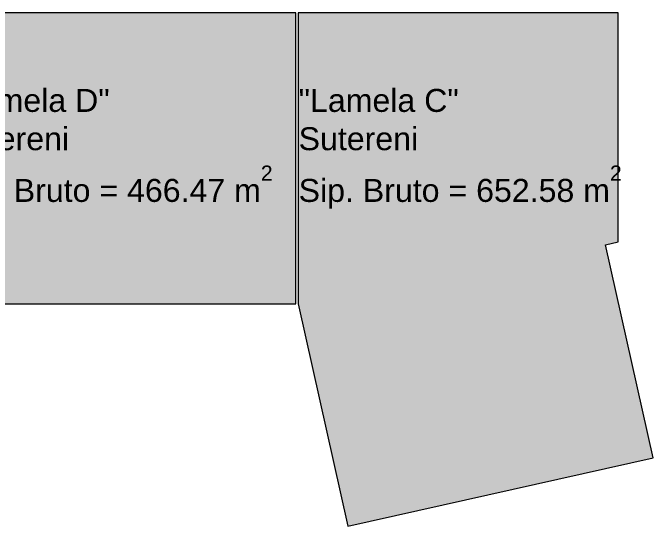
# Model space of a CAD drawing. Header units: millimetres. Extents: x -7085 to 93650, y -113521 to 35214.
# Drawn here: x 33628 to 75434, y -113521 to -80000 of the extents above; entities that cross this region are included whole.
import ezdxf

# ---------------------------------------------------------------- set-up
doc = ezdxf.new("R2010")
doc.units = ezdxf.units.MM
doc.header["$MEASUREMENT"] = 0
doc.layers.add('A - Fill Zone_Pen_No__1', color=7, linetype='Continuous', lineweight=13)
for name, color, linetype, lineweight, true_color in [('A - Fill Zone_Pen_No__166', 7, 'Continuous', 13, 0x97cbff), ('A - Fill Zone_Pen_No__62', 7, 'Continuous', 20, 0xaaaaaa), ('A - Fill Zone_Pen_No__89', 7, 'Continuous', 20, 0x71cebe)]:
    doc.layers.add(name, color=color, linetype=linetype, lineweight=lineweight, true_color=true_color)
doc.styles.add('GENERATED_STYLE_1', font='')
doc.styles.get('GENERATED_STYLE_1').set_extended_font_data('Arial', bold=True)

msp = doc.modelspace()

# ---------------------------------------------------------------- hatches: boundary and pattern name
at = {"layer": 'A - Fill Zone_Pen_No__166', "linetype": 'Continuous', "lineweight": 0, "true_color": 0x25323f}
msp.add_hatch(color=169, dxfattribs=at).paths.add_polyline_path([(27550, -99001), (52100, -99001), (52100, -80000), (27550, -80000)])
at = {"layer": 'A - Fill Zone_Pen_No__89', "linetype": 'Continuous', "lineweight": 0, "true_color": 0x1c332f}
msp.add_hatch(color=250, dxfattribs=at).paths.add_polyline_path([(52250, -80000), (52250, -99001), (55508, -113521), (75434, -109049), (72314, -95145), (73150, -94958), (73150, -80000)])

# ---------------------------------------------------------------- linework, layer by layer
at = {"layer": 'A - Fill Zone_Pen_No__62', "color": 253, "linetype": 'Continuous', "lineweight": 20, "true_color": 0xaaaaaa, "flags": 128}
for points in [[(27550, -99001), (52100, -99001), (52100, -80000), (27550, -80000)], [(52250, -80000), (52250, -99001), (55508, -113521), (75434, -109049), (72314, -95145), (73150, -94958), (73150, -80000)]]:
    msp.add_lwpolyline(points, close=True, dxfattribs=at)

# ---------------------------------------------------------------- texts
at = {"layer": 'A - Fill Zone_Pen_No__1', "color": 7, "lineweight": 13, "char_height": 1500, "attachment_point": 7, "style": 'GENERATED_STYLE_1'}
for s, insert in [('{\\fArial|b0|i0|c0|p34;"Lamela D"^MSutereni^MSip. Bruto = 466.47 m{\\H0.66x;\\S2^  ;}}', (29498, -92799)), ('{\\fArial|b0|i0|c0|p34;"Lamela C"^MSutereni^MSip. Bruto = 652.58 m{\\H0.66x;\\S2^  ;}}', (52287, -92799))]:
    msp.add_mtext(s, dxfattribs=dict(at, insert=insert))

doc.saveas('drawing.dxf')
